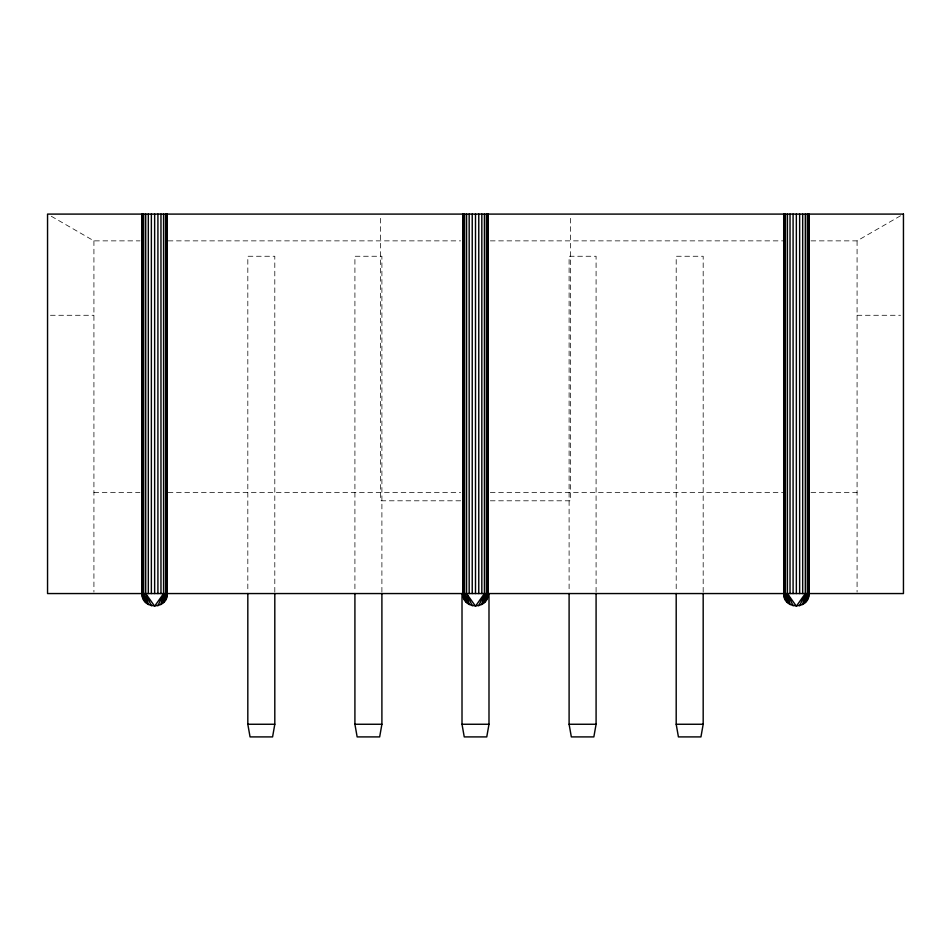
<?xml version="1.0" encoding="UTF-8"?>
<svg xmlns="http://www.w3.org/2000/svg" width="951" height="951" viewBox="0 0 951 951"><rect width="100%" height="100%" fill="white"/><g stroke="black" fill="none" stroke-linecap="round" stroke-linejoin="round"><path stroke-width="0.71" stroke-dasharray="4.75 3.57" d="M811.025 240.865L857.077 240.865L902.202 214.819M51.306 216.257L93.923 240.865L139.975 240.865M168.161 240.865L460.653 240.865M490.347 240.865L782.839 240.865M50.451 315.28L93.923 315.28M857.077 315.28L900.549 315.28M93.923 492.368L139.975 492.368M168.161 492.368L460.676 492.368M490.324 492.368L782.839 492.368M811.025 492.368L857.077 492.368M460.676 500.797L380.638 500.797L380.638 216.911M490.324 500.797L570.362 500.797L570.362 216.911M857.077 240.865L857.077 592.093M703.181 592.093L703.181 256.259L676.197 256.259L676.197 592.093M596.087 592.093L596.087 256.259L569.102 256.259L569.102 592.093M381.898 592.093L381.898 256.259L354.913 256.259L354.913 592.093M274.803 592.093L274.803 256.259L247.819 256.259L247.819 592.093M93.923 240.865L93.923 592.093"/><path stroke-width="1.43" d="M141.996 214.094L141.996 593.555C141.378 609.805 167.911 609.805 167.293 593.555L167.293 214.094M462.852 214.094L462.852 593.555C462.234 609.805 488.766 609.805 488.148 593.555L488.148 214.094M783.707 214.094L783.707 593.555C783.089 609.805 809.622 609.805 809.004 593.555L809.004 214.094M274.803 593.519L274.803 724.258L272.58 736.906L250.054 736.906L247.819 724.258L247.819 593.519M381.898 593.519L381.898 724.258L379.663 736.906L357.148 736.906L354.913 724.258L354.913 593.519M488.992 593.519L488.992 724.258L486.757 736.906L464.243 736.906L462.008 724.258L462.008 593.519M596.087 593.519L596.087 724.258L593.852 736.906L571.337 736.906L569.102 724.258L569.102 593.519M703.181 593.519L703.181 724.258L700.946 736.906L678.42 736.906L676.197 724.258L676.197 593.519M165.593 599.879L166.865 593.555L163.584 602.494L165.593 593.555L165.593 214.094M486.448 599.879L487.72 593.555L484.439 602.494L486.448 593.555L486.448 214.094M807.316 599.879L808.576 593.555L805.307 602.494L807.316 593.555L807.316 214.094M165.593 593.555L160.969 604.515L163.584 593.555L163.584 214.094M486.448 593.555L481.824 604.515L484.439 593.555L484.439 214.094M807.316 593.555L802.68 604.515L805.307 593.555L805.307 214.094M157.914 605.775L163.584 593.555L154.644 606.203L145.693 593.555L145.693 214.094M478.769 605.775L484.439 593.555L475.5 606.203L466.561 593.555L466.561 214.094M799.636 605.775L805.307 593.555L796.356 606.203L787.416 593.555L787.416 214.094M247.819 724.258L274.803 724.258M354.913 724.258L381.898 724.258M462.008 724.258L488.992 724.258M569.102 724.258L596.087 724.258M676.197 724.258L703.181 724.258M793.086 605.775L787.416 593.555L790.031 604.515L785.407 593.555L785.407 214.094M472.231 605.775L466.561 593.555L469.176 604.515L464.552 593.555L464.552 214.094M151.364 605.775L145.693 593.555L148.32 604.515L143.684 593.555L143.684 214.094M785.407 593.555L787.416 602.494L784.135 593.555L785.407 599.879M464.552 593.555L466.561 602.494L463.28 593.555L464.552 599.879M143.684 593.555L145.693 602.494L142.424 593.555L143.684 599.879M808.576 214.094L808.576 596.824M802.68 214.094L802.68 593.555M799.636 214.094L799.636 593.555M796.356 214.094L796.356 593.555M793.086 214.094L793.086 593.555M790.031 214.094L790.031 593.555M784.135 214.094L784.135 596.824M487.72 214.094L487.72 596.824M481.824 214.094L481.824 593.555M478.769 214.094L478.769 593.555M475.5 214.094L475.5 593.555M472.231 214.094L472.231 593.555M469.176 214.094L469.176 593.555M463.28 214.094L463.28 596.824M166.865 214.094L166.865 596.824M160.969 214.094L160.969 593.555M157.914 214.094L157.914 593.555M154.644 214.094L154.644 593.555M151.364 214.094L151.364 593.555M148.32 214.094L148.32 593.555M142.424 214.094L142.424 596.824M903.45 214.094L47.55 214.094L47.55 593.555L903.45 593.555L903.45 214.094"/></g></svg>
